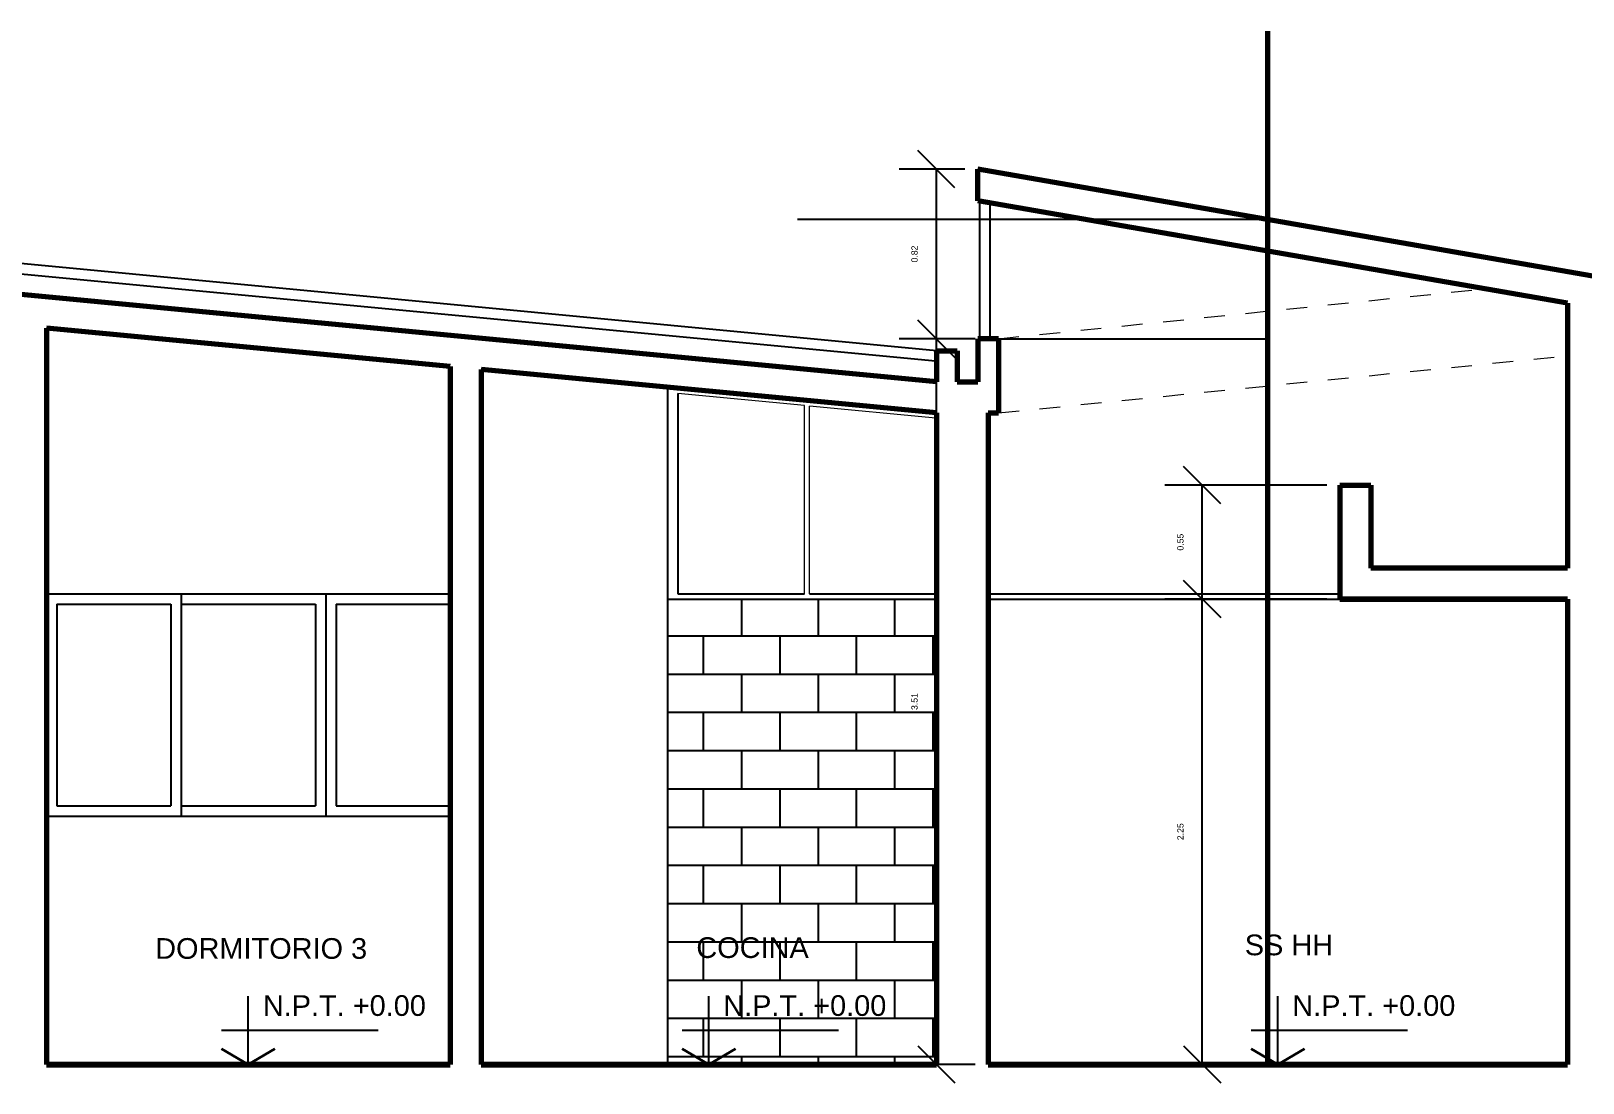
# Model space of a CAD drawing. Header units: millimetres. Extents: x 1110 to 1214, y 1038 to 1099.
# Drawn here: x 1184.62 to 1192.12, y 1053.5 to 1058.59 of the extents above; entities that cross this region are included whole.
import ezdxf

# ---------------------------------------------------------------- set-up
doc = ezdxf.new("R2010")
doc.units = ezdxf.units.MM
doc.linetypes.add('JIS_02_1.2', pattern=[2.5, 1.25, -1.25])
doc.layers.add('MUEBLES', color=253, linetype='Continuous')
for name, color, linetype, lineweight in [('muros', 150, 'Continuous', 70), ('PROYECCION LOZA', 80, 'JIS_02_1.2', 5), ('texto de titulo', 7, 'Continuous', 40), ('VIDRIO', 8, 'Continuous', 0)]:
    doc.layers.add(name, color=color, linetype=linetype, lineweight=lineweight)
doc.styles.add('Annotative', font='arial.ttf')
doc.styles.add('DESCRIPCION', font='arial.ttf', dxfattribs={"height": 0.1})
doc.styles.get("Standard").update_dxf_attribs({"font": 'arial.ttf'})
doc.dimstyles.get("Standard").update_dxf_attribs({"dimtxt": 0.03, "dimasz": 0.18, "dimexe": 0.18, "dimexo": 0.0625, "dimgap": 0.09, "dimtad": 1, "dimtoh": 1, "dimzin": 0, "dimdsep": 46, "dimtxsty": 'Annotative', "dimblk": 'OBLIQUE', "dimcen": 0.09, "dimadec": 0, "dimazin": 0, "dimtfac": 1, "dimtofl": 0, "dimtmove": 0, "dimatfit": 3, "dimldrblk": 'OBLIQUE', "dimfxl": 1, "dimtolj": 1, "dimtzin": 0, "dimarcsym": 0})

# ---------------------------------------------------------------- blocks, each defined once
blk = doc.blocks.new('A$C5B13684F')
for p, q in [((0.1289, 0), (0.1289, 0.3302)), ((0, 0.1651), (0.756, 0.1651))]:
    blk.add_line(p, q)
at = {"lineweight": 30}
for q in [(0, 0.0744), (0.2579, 0.0744)]:
    blk.add_line((0.1289, 0), q, dxfattribs=at)
at = {"insert": (0.1992, 0.3344), "char_height": 0.1, "attachment_point": 1, "style": 'DESCRIPCION'}
blk.add_mtext_dynamic_manual_height_columns('N.P.T. +0.00', width=0.784102, gutter_width=0.5, heights=[0], dxfattribs=at)
blk = doc.blocks.new('_Oblique')
at = {"color": 0, "linetype": 'ByBlock', "lineweight": -2}
blk.add_line((-0.5, -0.5), (0.5, 0.5), dxfattribs=at)
blk = doc.blocks.new('*D150')
at = {"color": 0, "lineweight": -2}
for p, q in [((1190.8873, 1055.8406), (1190.1048, 1055.8406)), ((1190.2848, 1053.5906), (1190.2848, 1055.8406)), ((1190.8873, 1053.5906), (1190.1048, 1053.5906))]:
    blk.add_line(p, q, dxfattribs=at)
at = {"layer": 'Defpoints', "color": 0}
for p in [(1190.2848, 1055.8406), (1190.9498, 1055.8406), (1190.9498, 1053.5906)]:
    blk.add_point(p, dxfattribs=at)
at = {"color": 0, "lineweight": -2, "xscale": 0.18, "yscale": 0.18, "zscale": 0.18}
for p, rotation in [((1190.2848, 1055.8406), 90), ((1190.2848, 1053.5906), 270)]:
    blk.add_blockref('_Oblique', p, dxfattribs=dict(at, rotation=rotation))
at = {"color": 0, "insert": (1190.1795, 1054.7156), "char_height": 0.03, "attachment_point": 5, "rotation": 90, "style": 'Annotative'}
blk.add_mtext('\\A1;2.25', dxfattribs=at)
blk = doc.blocks.new('*D151')
at = {"color": 0, "lineweight": -2}
for p, q in [((1190.8873, 1056.3906), (1190.1048, 1056.3906)), ((1190.2848, 1055.8406), (1190.2848, 1056.3906)), ((1190.8873, 1055.8406), (1190.1048, 1055.8406))]:
    blk.add_line(p, q, dxfattribs=at)
at = {"layer": 'Defpoints', "color": 0}
for p in [(1190.2848, 1056.3906), (1190.9498, 1056.3906), (1190.9498, 1055.8406)]:
    blk.add_point(p, dxfattribs=at)
at = {"color": 0, "lineweight": -2, "xscale": 0.18, "yscale": 0.18, "zscale": 0.18}
for p, rotation in [((1190.2848, 1056.3906), 90), ((1190.2848, 1055.8406), 270)]:
    blk.add_blockref('_Oblique', p, dxfattribs=dict(at, rotation=rotation))
at = {"color": 0, "insert": (1190.1795, 1056.1156), "char_height": 0.03, "attachment_point": 5, "rotation": 90, "style": 'Annotative'}
blk.add_mtext('\\A1;0.55', dxfattribs=at)
blk = doc.blocks.new('*D152')
at = {"color": 0, "lineweight": -2}
for p, q in [((1189.1873, 1057.0992), (1188.8198, 1057.0992)), ((1188.9998, 1053.5906), (1188.9998, 1057.0992)), ((1189.1873, 1053.5906), (1188.8198, 1053.5906))]:
    blk.add_line(p, q, dxfattribs=at)
at = {"layer": 'Defpoints', "color": 0}
for p in [(1188.9998, 1057.0992), (1189.2498, 1057.0992), (1189.2498, 1053.5906)]:
    blk.add_point(p, dxfattribs=at)
at = {"color": 0, "lineweight": -2, "xscale": 0.18, "yscale": 0.18, "zscale": 0.18}
for p, rotation in [((1188.9998, 1057.0992), 90), ((1188.9998, 1053.5906), 270)]:
    blk.add_blockref('_Oblique', p, dxfattribs=dict(at, rotation=rotation))
at = {"color": 0, "insert": (1188.8944, 1055.3449), "char_height": 0.03, "attachment_point": 5, "rotation": 90, "style": 'Annotative'}
blk.add_mtext('\\A1;3.51', dxfattribs=at)
blk = doc.blocks.new('*D153')
at = {"color": 0, "lineweight": -2}
for p, q in [((1189.1373, 1057.9187), (1188.8198, 1057.9187)), ((1188.9998, 1057.0992), (1188.9998, 1057.9187)), ((1189.1873, 1057.0992), (1188.8198, 1057.0992))]:
    blk.add_line(p, q, dxfattribs=at)
at = {"layer": 'Defpoints', "color": 0}
for p in [(1188.9998, 1057.9187), (1189.1998, 1057.9187), (1189.2498, 1057.0992)]:
    blk.add_point(p, dxfattribs=at)
at = {"color": 0, "lineweight": -2, "xscale": 0.18, "yscale": 0.18, "zscale": 0.18}
for p, rotation in [((1188.9998, 1057.9187), 90), ((1188.9998, 1057.0992), 270)]:
    blk.add_blockref('_Oblique', p, dxfattribs=dict(at, rotation=rotation))
at = {"color": 0, "insert": (1188.8944, 1057.5089), "char_height": 0.03, "attachment_point": 5, "rotation": 90, "style": 'Annotative'}
blk.add_mtext('\\A1;0.82', dxfattribs=at)

msp = doc.modelspace()

# ---------------------------------------------------------------- hatches: boundary and pattern name
h = msp.add_hatch()
h.set_pattern_fill('AR-B816', color=24, scale=0.00091)
h.paths.add_polyline_path([(1187.6998, 1053.5906), (1188.9998, 1053.5906), (1188.9998, 1055.8406), (1187.6998, 1055.8406)])
h.paths.add_polyline_path([(1192.1998, 1055.8406), (1192.1998, 1053.5906), (1193.7998, 1053.5906), (1193.7998, 1055.3906), (1194.4498, 1055.3906), (1194.4498, 1055.8406)])
h.paths.add_polyline_path([(1195.0498, 1053.5906), (1199.9748, 1053.5906), (1199.9748, 1055.8406), (1194.8498, 1055.8406), (1194.8498, 1055.3906), (1195.0498, 1055.3906)])
h.paths.add_polyline_path([(1187.8079, 1054.0487), (1188.4014, 1054.0487), (1188.4014, 1054.2548), (1187.8079, 1054.2548)], flags=24)
h.paths.add_polyline_path([(1196.0707, 1054.0447), (1197.2463, 1054.0447), (1197.2463, 1054.2507), (1196.0707, 1054.2507)], flags=24)
h.paths.add_polyline_path([(1196.4344, 1053.77), (1197.2725, 1053.77), (1197.2725, 1053.9761), (1196.4344, 1053.9761)], flags=24)

# ---------------------------------------------------------------- linework, layer by layer
at = {"color": 4}
for p, q in [((1189.2098, 1057.0992), (1189.2098, 1057.7647)), ((1189.2598, 1057.0992), (1189.2598, 1057.756)), ((1189.2498, 1055.8656), (1190.9498, 1055.8656)), ((1189.2498, 1055.8406), (1190.9498, 1055.8406))]:
    msp.add_line(p, q, dxfattribs=at)
at = {"color": 0}
for p, q in [((1190.5998, 1057.6753), (1188.3283, 1057.6753)), ((1189.2998, 1057.0992), (1190.5998, 1057.0992))]:
    msp.add_line(p, q, dxfattribs=at)
msp.add_line((1187.6998, 1056.8642), (1187.6998, 1053.5906))
at = {"lineweight": 100}
for p, q in [((1184.6998, 1053.5906), (1186.6498, 1053.5906)), ((1186.7998, 1053.5906), (1188.9998, 1053.5906)), ((1189.2498, 1053.5906), (1192.0498, 1053.5906))]:
    msp.add_line(p, q, dxfattribs=at)
at = {"layer": 'MUEBLES'}
for p, q in [((1188.9998, 1057.0406), (1178.6198, 1058.0292)), ((1188.995, 1056.9909), (1178.6198, 1057.979)), ((1187.7498, 1056.8343), (1187.7498, 1055.8656)), ((1184.6998, 1055.8656), (1186.6498, 1055.8656)), ((1185.3498, 1055.8656), (1185.3498, 1054.7906)), ((1186.0498, 1055.8656), (1186.0498, 1054.7906)), ((1187.7498, 1055.8656), (1188.3623, 1055.8656)), ((1188.3873, 1055.8656), (1188.9998, 1055.8656)), ((1184.7498, 1055.8156), (1185.2998, 1055.8156)), ((1184.7498, 1055.8156), (1184.7498, 1054.8406)), ((1185.2998, 1055.8156), (1185.2998, 1054.8406)), ((1185.3498, 1055.8156), (1185.9998, 1055.8156)), ((1185.9998, 1055.8156), (1185.9998, 1054.8406)), ((1186.0998, 1055.8156), (1186.0998, 1054.8406)), ((1186.0998, 1055.8156), (1186.6498, 1055.8156)), ((1187.6998, 1055.8406), (1188.9998, 1055.8406)), ((1184.7498, 1054.8406), (1185.2998, 1054.8406)), ((1185.3498, 1054.8406), (1185.9998, 1054.8406)), ((1186.0998, 1054.8406), (1186.6498, 1054.8406)), ((1184.6998, 1054.7906), (1186.6498, 1054.7906))]:
    msp.add_line(p, q, dxfattribs=at)
at = {"layer": 'muros', "color": 5}
for p, q in [((1190.5998, 1058.587), (1190.5998, 1053.5906)), ((1188.9998, 1056.8911), (1178.6198, 1057.8797)), ((1192.1998, 1057.3971), (1189.1998, 1057.9187)), ((1189.1998, 1057.7664), (1189.1998, 1057.9187)), ((1192.0498, 1057.2709), (1189.1998, 1057.7664)), ((1192.0498, 1057.2709), (1192.0498, 1055.9906)), ((1184.6998, 1057.1499), (1184.6998, 1053.5906)), ((1186.6498, 1056.9642), (1184.6998, 1057.1499)), ((1189.1998, 1057.0992), (1189.1998, 1056.8911)), ((1189.2998, 1057.0992), (1189.1998, 1057.0992)), ((1189.2998, 1057.0992), (1189.2998, 1056.7404)), ((1188.9998, 1057.0406), (1188.9998, 1056.8911)), ((1188.9998, 1057.0406), (1189.0998, 1057.0406)), ((1189.0998, 1057.0406), (1189.0998, 1056.8911)), ((1186.6498, 1056.9642), (1186.6498, 1053.5906)), ((1186.7998, 1056.9499), (1186.7998, 1053.5906)), ((1188.9998, 1056.7404), (1186.7998, 1056.9499)), ((1189.0998, 1056.8911), (1189.1998, 1056.8911)), ((1188.9998, 1056.7404), (1188.9998, 1053.5906)), ((1189.2498, 1056.7404), (1189.2498, 1053.5906)), ((1189.2498, 1056.7404), (1189.2998, 1056.7404)), ((1190.9498, 1056.3906), (1190.9498, 1055.8406)), ((1190.9498, 1056.3906), (1191.0998, 1056.3906)), ((1191.0998, 1056.3906), (1191.0998, 1055.9906)), ((1192.0498, 1055.9906), (1191.0998, 1055.9906)), ((1190.9498, 1055.8406), (1192.0498, 1055.8406)), ((1192.0498, 1055.8406), (1190.9498, 1055.8406)), ((1192.0498, 1055.8406), (1192.0498, 1053.5906))]:
    msp.add_line(p, q, dxfattribs=at)
at = {"layer": 'PROYECCION LOZA', "ltscale": 0.05}
for p, q in [((1189.2998, 1057.0992), (1191.6493, 1057.3405)), ((1189.2998, 1056.7404), (1192.0498, 1057.0168))]:
    msp.add_line(p, q, dxfattribs=at)
at = {"layer": 'VIDRIO'}
for p, q in [((1186.7998, 1056.9248), (1186.7974, 1056.925)), ((1188.3623, 1056.776), (1187.7498, 1056.8343)), ((1188.3623, 1055.8656), (1188.3623, 1056.776)), ((1188.3873, 1055.8656), (1188.3873, 1056.7736)), ((1188.9974, 1056.7155), (1188.3873, 1056.7736))]:
    msp.add_line(p, q, dxfattribs=at)

# ---------------------------------------------------------------- block references
at = {"lineweight": 100}
msp.add_blockref('A$C5B13684F', (1185.5458, 1053.5906), dxfattribs=at)
at = {"color": 4}
for p in [(1187.7708, 1053.5906), (1190.5208, 1053.5906)]:
    msp.add_blockref('A$C5B13684F', p, dxfattribs=at)

# ---------------------------------------------------------------- texts
at = {"layer": 'texto de titulo', "char_height": 0.1, "attachment_point": 1}
for s, insert in [('DORMITORIO 3', (1185.2247, 1054.201)), ('COCINA', (1187.8399, 1054.2051)), ('SS HH', (1190.4904, 1054.2181))]:
    msp.add_mtext_dynamic_manual_height_columns(s, width=1.016346, gutter_width=0.5, heights=[0], dxfattribs=dict(at, insert=insert))

# ---------------------------------------------------------------- dimensions: what is measured, and where the dimension line sits
at = {"color": 0}
for base, p1, p2, picture, middle in [((1188.9998, 1057.9187), (1189.2498, 1057.0992), (1189.1998, 1057.9187), '*D153', (1188.8944, 1057.5089)), ((1190.2848, 1056.3906), (1190.9498, 1055.8406), (1190.9498, 1056.3906), '*D151', (1190.1795, 1056.1156))]:
    dim = msp.add_linear_dim(base=base, p1=p1, p2=p2, angle=90, dimstyle='Standard', override={"dimtmove": 1}, dxfattribs=at)
    dim.commit()
    dim.dimension.update_dxf_attribs({"geometry": picture, "text_midpoint": middle})
for base, p1, p2, picture, middle in [((1188.9998, 1057.0992), (1189.2498, 1053.5906), (1189.2498, 1057.0992), '*D152', (1188.8944, 1055.3449)), ((1190.2848, 1055.8406), (1190.9498, 1053.5906), (1190.9498, 1055.8406), '*D150', (1190.1795, 1054.7156))]:
    dim = msp.add_linear_dim(base=base, p1=p1, p2=p2, angle=90, dimstyle='Standard', dxfattribs=at)
    dim.commit()
    dim.dimension.update_dxf_attribs({"geometry": picture, "text_midpoint": middle})

doc.saveas('drawing.dxf')
